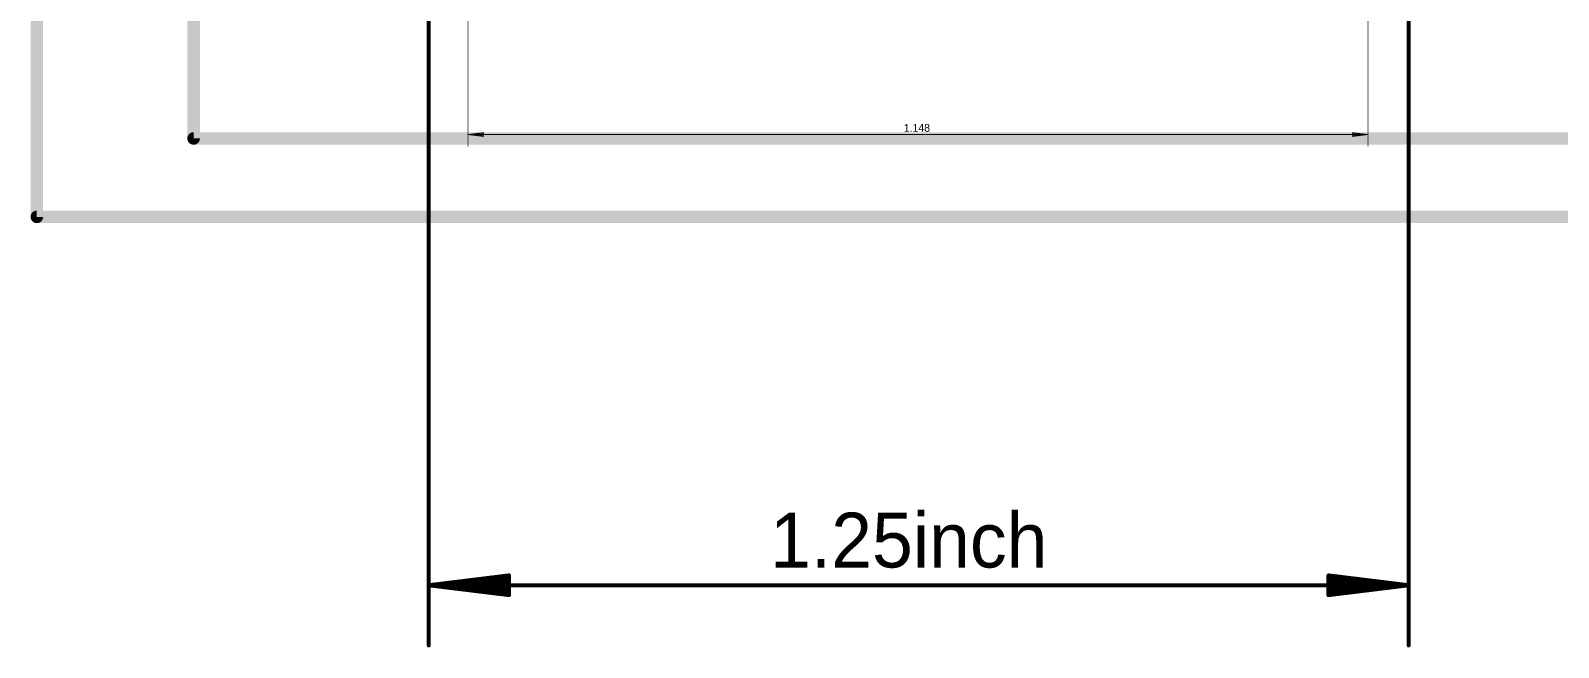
# Model space of a CAD drawing. Extents: x -0.51 to 2.89, y -0.85 to 2.71.
# Drawn here: x -0.508 to 1.441, y -0.849 to -0.062 of the extents above; entities that cross this region are included whole.
import ezdxf

# ---------------------------------------------------------------- set-up
doc = ezdxf.new("R2010")
doc.units = 0
for name, color, linetype in [('1', 22, 'CONTINUOUS'), ('16', 175, 'CONTINUOUS'), ('47', 253, 'CONTINUOUS')]:
    doc.layers.add(name, color=color, linetype=linetype)

msp = doc.modelspace()

# ---------------------------------------------------------------- linework, layer by layer
at = {"layer": '1', "const_width": 0.016}
for points in [[(-0.5, 2.7), (-0.5, -0.3)], [(-0.5, -0.3), (2.3, -0.3)]]:
    msp.add_lwpolyline(points, dxfattribs=at)
at = {"layer": '1', "const_width": 0.008}
for points in [[(-0.5, -0.296, 1), (-0.5, -0.304)], [(-0.504, -0.3, 1), (-0.496, -0.3)]]:
    msp.add_lwpolyline(points, format="xyb", dxfattribs=at)
at = {"layer": '16', "const_width": 0.016}
for points in [[(-0.3, 2.55), (-0.3, -0.2)], [(-0.3, -0.2), (2.1, -0.2)]]:
    msp.add_lwpolyline(points, dxfattribs=at)
at = {"layer": '16', "const_width": 0.008}
for points in [[(-0.3, -0.196, 1), (-0.3, -0.204)], [(-0.304, -0.2, 1), (-0.296, -0.2)]]:
    msp.add_lwpolyline(points, format="xyb", dxfattribs=at)
at = {"layer": '47'}
for points, const_width in [([(0.05, 0.075), (0.05, -0.21)], 0.001), ([(1.198, 0.075), (1.198, -0.21)], 0.001), ([(0, 0), (0, -0.846772)], 0.005118), ([(1.25, 0), (1.25, -0.846772)], 0.005118), ([(0.05, -0.195), (0.07, -0.192544)], 0.001), ([(0.05, -0.195), (0.07, -0.194)], 0.001), ([(0.05, -0.195), (1.198, -0.195)], 0.001), ([(0.07, -0.197456), (0.05, -0.195)], 0.001), ([(0.07, -0.196), (0.05, -0.195)], 0.001), ([(0.07, -0.192544), (0.07, -0.197456)], 0.001), ([(1.198, -0.195), (1.178, -0.192544)], 0.001), ([(1.178, -0.192544), (1.178, -0.197456)], 0.001), ([(1.198, -0.195), (1.178, -0.194)], 0.001), ([(1.178, -0.197456), (1.198, -0.195)], 0.001), ([(1.178, -0.196), (1.198, -0.195)], 0.001), ([(0, -0.77), (0.102362, -0.757431)], 0.005118), ([(0, -0.77), (0.102362, -0.759764)], 0.005118), ([(0.102362, -0.757431), (0.102362, -0.782569)], 0.005118), ([(1.25, -0.77), (1.147638, -0.757431)], 0.005118), ([(1.147638, -0.757431), (1.147638, -0.782569)], 0.005118), ([(1.25, -0.77), (1.147638, -0.759764)], 0.005118), ([(0, -0.77), (0.102362, -0.764882)], 0.005118), ([(0, -0.77), (1.25, -0.77)], 0.005118), ([(0.102362, -0.782569), (0, -0.77)], 0.005118), ([(0.102362, -0.775118), (0, -0.77)], 0.005118), ([(0.102362, -0.780236), (0, -0.77)], 0.005118), ([(1.25, -0.77), (1.147638, -0.764882)], 0.005118), ([(1.147638, -0.782569), (1.25, -0.77)], 0.005118), ([(1.147638, -0.775118), (1.25, -0.77)], 0.005118), ([(1.147638, -0.780236), (1.25, -0.77)], 0.005118)]:
    msp.add_lwpolyline(points, dxfattribs=dict(at, const_width=const_width))
for points, const_width in [([(0.05, -0.19475, 1), (0.05, -0.19525)], 0.0005), ([(0.05003, -0.194752, 1), (0.04997, -0.195248)], 0.0005), ([(0.049988, -0.19475, 1), (0.050012, -0.19525)], 0.0005), ([(0.050012, -0.19475, 1), (0.049988, -0.19525)], 0.0005), ([(0.04997, -0.194752, 1), (0.05003, -0.195248)], 0.0005), ([(0.07025, -0.192544, 1), (0.06975, -0.192544)], 0.0005), ([(0.07003, -0.192792, 1), (0.06997, -0.192296)], 0.0005), ([(0.070012, -0.19425, 1), (0.069988, -0.19375)], 0.0005), ([(1.17803, -0.192296, 1), (1.17797, -0.192792)], 0.0005), ([(1.17825, -0.192544, 1), (1.17775, -0.192544)], 0.0005), ([(1.178012, -0.19375, 1), (1.177988, -0.19425)], 0.0005), ([(1.19803, -0.195248, 1), (1.19797, -0.194752)], 0.0005), ([(1.19797, -0.195248, 1), (1.19803, -0.194752)], 0.0005), ([(1.197988, -0.19525, 1), (1.198012, -0.19475)], 0.0005), ([(1.198012, -0.19525, 1), (1.197988, -0.19475)], 0.0005), ([(1.198, -0.19525, 1), (1.198, -0.19475)], 0.0005), ([(0.04975, -0.21, 1), (0.05025, -0.21)], 0.0005), ([(0.06975, -0.197456, 1), (0.07025, -0.197456)], 0.0005), ([(0.06997, -0.197704, 1), (0.07003, -0.197208)], 0.0005), ([(0.069988, -0.19625, 1), (0.070012, -0.19575)], 0.0005), ([(1.177988, -0.19575, 1), (1.178012, -0.19625)], 0.0005), ([(1.17797, -0.197208, 1), (1.17803, -0.197704)], 0.0005), ([(1.17775, -0.197456, 1), (1.17825, -0.197456)], 0.0005), ([(1.19775, -0.21, 1), (1.19825, -0.21)], 0.0005), ([(0.103642, -0.757431, 1), (0.101083, -0.757431)], 0.002559), ([(0.102518, -0.758701, 1), (0.102206, -0.756161)], 0.002559), ([(0.10249, -0.761037, 1), (0.102235, -0.758491)], 0.002559), ([(1.147794, -0.756161, 1), (1.147482, -0.758701)], 0.002559), ([(1.148917, -0.757431, 1), (1.146358, -0.757431)], 0.002559), ([(1.147765, -0.758491, 1), (1.14751, -0.761037)], 0.002559), ([(0, -0.76872, 1), (0, -0.77128)], 0.002559), ([(0.000156, -0.76873, 1), (-0.000156, -0.77127)], 0.002559), ([(0.000064, -0.768722, 1), (-0.000064, -0.771278)], 0.002559), ([(0.000127, -0.768727, 1), (-0.000127, -0.771273)], 0.002559), ([(-0.000064, -0.768722, 1), (0.000064, -0.771278)], 0.002559), ([(-0.000127, -0.768727, 1), (0.000127, -0.771273)], 0.002559), ([(-0.000156, -0.76873, 1), (0.000156, -0.77127)], 0.002559), ([(0.102235, -0.781509, 1), (0.10249, -0.778963)], 0.002559), ([(0.102426, -0.76616, 1), (0.102298, -0.763604)], 0.002559), ([(0.102298, -0.776396, 1), (0.102426, -0.77384)], 0.002559), ([(1.147702, -0.763604, 1), (1.147574, -0.76616)], 0.002559), ([(1.147574, -0.77384, 1), (1.147702, -0.776396)], 0.002559), ([(1.14751, -0.778963, 1), (1.147765, -0.781509)], 0.002559), ([(1.250156, -0.77127, 1), (1.249844, -0.76873)], 0.002559), ([(1.249844, -0.77127, 1), (1.250156, -0.76873)], 0.002559), ([(1.250127, -0.771273, 1), (1.249873, -0.768727)], 0.002559), ([(1.249873, -0.771273, 1), (1.250127, -0.768727)], 0.002559), ([(1.250064, -0.771278, 1), (1.249936, -0.768722)], 0.002559), ([(1.249936, -0.771278, 1), (1.250064, -0.768722)], 0.002559), ([(1.25, -0.77128, 1), (1.25, -0.76872)], 0.002559), ([(0.101083, -0.782569, 1), (0.103642, -0.782569)], 0.002559), ([(0.102206, -0.783839, 1), (0.102518, -0.781299)], 0.002559), ([(1.147482, -0.781299, 1), (1.147794, -0.783839)], 0.002559), ([(1.146358, -0.782569, 1), (1.148917, -0.782569)], 0.002559), ([(-0.00128, -0.846772, 1), (0.00128, -0.846772)], 0.002559), ([(1.24872, -0.846772, 1), (1.25128, -0.846772)], 0.002559)]:
    msp.add_lwpolyline(points, format="xyb", dxfattribs=dict(at, const_width=const_width))

# ---------------------------------------------------------------- texts
for s, height, p in [('1.148', 0.01, (0.605902, -0.1915)), ('1.25inch', 0.07, (0.435237, -0.747382))]:
    msp.add_text(s, height=height, dxfattribs=at).set_placement(p)

doc.saveas('drawing.dxf')
